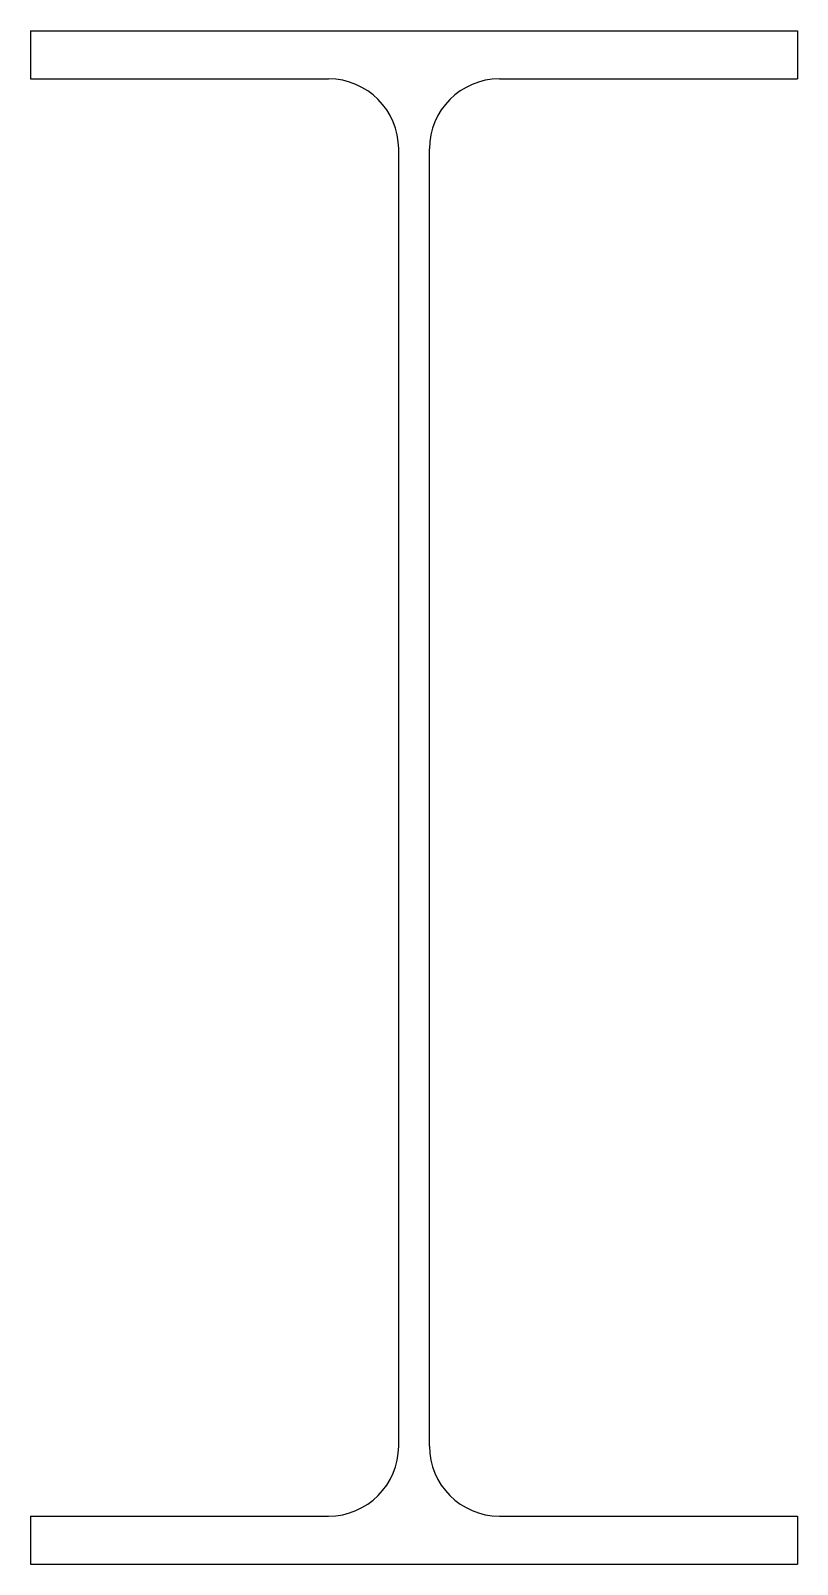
# Model space of a CAD drawing. Header units: metres. Extents: x -8.8 to 8.8, y 0 to 35.
import ezdxf

# ---------------------------------------------------------------- set-up
doc = ezdxf.new("R2010")
doc.units = ezdxf.units.M
doc.layers.add('细实线', color=2, linetype='Continuous')

msp = doc.modelspace()

# ---------------------------------------------------------------- linework, layer by layer
at = {"layer": '细实线'}
for p, q in [((-8.75, 35), (8.75, 35)), ((-8.75, 35), (-8.75, 33.9)), ((8.75, 35), (8.75, 33.9)), ((-8.75, 33.9), (-1.95, 33.9)), ((1.95, 33.9), (8.75, 33.9)), ((-0.35, 2.7), (-0.35, 32.3)), ((0.35, 2.7), (0.35, 32.3)), ((-8.75, 1.1), (-1.95, 1.1)), ((-8.75, 1.1), (-8.75, 0)), ((1.95, 1.1), (8.75, 1.1)), ((8.75, 1.1), (8.75, 0)), ((-8.75, 0), (8.75, 0))]:
    msp.add_line(p, q, dxfattribs=at)
for centre, start, end in [((-1.95, 32.3), 0, 90), ((1.95, 32.3), 90, 180), ((-1.95, 2.7), 270, 0), ((1.95, 2.7), 180, 270)]:
    msp.add_arc(centre, 1.6, start, end, dxfattribs=at)

doc.saveas('drawing.dxf')
